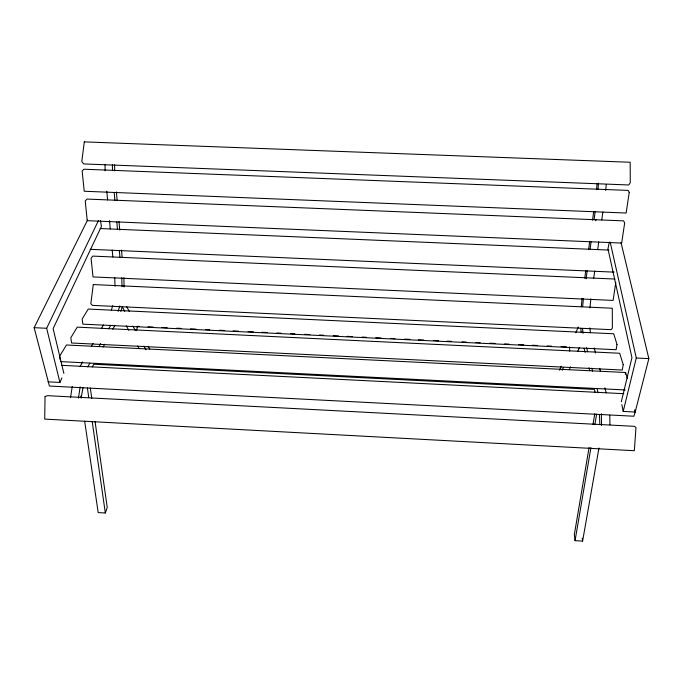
<?xml version="1.0" encoding="UTF-8"?>
<svg xmlns="http://www.w3.org/2000/svg" width="683" height="683" viewBox="0 0 683 683"><rect width="100%" height="100%" fill="white"/><g stroke="black" fill="none" stroke-linecap="round" stroke-linejoin="round"><path stroke-width="1.02" d="M595.824 220.754L595.892 219.747M581.327 306.787L582.053 298.317M582.642 306.607L583.427 298.599M589.95 307.965L590.838 298.932M596.541 189.609L597.096 183.42M597.992 189.174L598.539 183.129M605.701 190.489L606.256 184.436M584.742 278.254L585.732 270.861M588.567 249.747L589.702 241.304M592.528 220.182L593.664 211.739M586.091 278.809L587.184 270.741M590.078 249.269L591.111 241.603M594.065 219.67L595.124 211.781M615.793 282.378L613.103 300.418L93.008 276.922L91.087 258.234L92.811 256.099L593.715 278.118L594.697 271.074M597.668 249.594L598.726 241.919M601.757 219.986L623.596 220.874L624.672 222.948L621.667 243.071L87.236 220.677L85.221 200.956L87.014 199.069L601.757 219.986L602.85 212.097M78.443 398.078L80.167 386.851M81.166 397.643L82.993 387.816M70.52 397.66L72.27 386.441M136.702 330.333L137.36 326.303L139.494 326.406M589.087 447.433L574.309 534.721L575.06 540.671L582.608 541.115L598.957 447.997M593.006 424.297L594.782 413.778M575.06 540.671L590.932 447.57M594.859 424.561L596.643 414.103M625.269 374.284L625.594 372.5L66.447 344.983L59.6 356.287M609.33 242.038L607.955 248.817L631.937 357.679L621.291 401.792M621.035 242.619L648.85 358.609L635.19 412.037L623.195 411.422L636.283 357.994L610.184 242.166M120.848 311.508L122.274 306.821L124.793 311.38M118.099 311.431L119.79 305.899M111.312 310.176L112.755 305.566M634.857 409.928L635.19 412.037L633.85 416.229L49.424 386.04L34.15 327.678L87.561 220.028M84.649 421.18L98.19 512.583L105.336 513.001L107.222 507.367L95.091 421.787M47.972 381.84L59.933 382.454L61.905 377.938M559.497 370.16L561.195 366.259M575.795 332.741L578.288 327.02M562.203 370.263L563.475 367.386M569.28 369.699L570.595 366.831M577.605 351.557L579.363 347.732M59.933 382.454L46.657 328.284L98.472 220.489M92.307 366.959L93.784 364.227L594.415 389.387L595.141 392.315M103.116 347.058L104.636 344.249M112.763 329.283L114.795 325.543M87.791 366.908L89.823 363.211M99.146 346.272L100.657 343.523M108.734 328.856L110.748 325.193M80.048 366.523L82.652 361.905M91.496 346.204L93.05 343.429M101.374 328.651L103.457 324.954M100.119 228.532L608.946 250.072M90.173 249.312L614.111 272.133M593.715 278.118L614.948 279.048M148.006 326.815L153.333 327.072M161.845 327.481L167.173 327.729M176.752 328.19L181.012 328.395M190.591 328.856L195.91 329.112M205.498 329.573L209.749 329.769M219.337 330.231L224.656 330.487M233.176 330.896L238.495 331.153M248.074 331.614L253.402 331.861M261.913 332.271L267.241 332.527M276.82 332.988L281.08 333.193M290.659 333.654L294.919 333.859M304.498 334.311L309.826 334.568M319.405 335.029L323.665 335.233M333.244 335.695L338.563 335.951M347.084 336.352L352.402 336.608M361.981 337.069L366.242 337.274M375.829 337.735L381.148 337.991M390.727 338.444L394.987 338.648M404.567 339.109L409.894 339.366M418.406 339.775L423.733 340.032M433.312 340.484L438.631 340.74M447.152 341.15L451.412 341.355M462.058 341.867L466.31 342.072M475.897 342.524L480.149 342.729M489.737 343.19L495.055 343.447M504.635 343.908L508.895 344.112M518.474 344.565L523.801 344.821M532.313 345.231L537.641 345.487M547.22 345.948L551.48 346.153M561.059 346.605L566.386 346.862M34.15 327.678L46.657 328.284M636.283 357.994L648.85 358.609M60.445 361.606L625.133 389.959M61.572 365.337L623.852 393.69M126.218 325.757L128.822 330.341M137.659 345.94L139.221 348.697M132.852 325.962L135.371 330.521M143.976 346.11L146.017 349.807M126.679 306.624L129.224 311.311M148.262 346.383L149.748 349.124M625.594 372.5L627.464 378.604M594.201 347.937L595.567 353.051M599.665 368.368L600.485 371.432M604.848 387.782L606.214 392.887M586.577 347.638L587.619 351.736M591.802 368.137L592.588 371.211M597.036 388.678L598.052 392.648M584.102 348.236L585.126 352.326M588.968 367.65L589.736 370.715M63.869 373.43L53.12 328.617L101.451 226.346L100.384 220.532M634.78 410.107L635.19 412.037M621.863 404.678L623.195 411.422M59.745 357.175L60.164 359.83M80.91 395.969L81.226 398.069M87.39 387.961L88.747 397.421M92.214 421.59L105.336 513.001M90.301 387.97L91.795 398.539M582.206 538.136L582.608 541.115M599.452 414.496L599.836 424.741M589.856 327.891L590.419 332.723M582.539 328.506L583.069 333.338M580.772 328.292L581.199 332.211M114.735 277.443L115.009 286.279M106.796 191.197L107.598 199.897M109.502 220.592L110.27 228.959M112.217 250.063L112.857 256.979M121.762 277.759L122.018 286.604M116.4 191.914L117.143 200.384M119.004 221.548L119.747 230.017M121.506 250.123L122.155 257.534M114.189 192.452L114.881 200.196M116.81 221.941L117.459 229.266M119.329 250.371L119.943 257.295M569.579 347.015L569.673 351.182M609.765 415.247L609.953 424.8M105.011 164.347L105.148 170.741M112.396 164.629L112.499 169.965M601.347 413.753L601.552 425.424M114.59 164.808L114.693 170.852M123.922 277.639L124.033 286.962M45.035 396.618L44.719 419.106L634.336 450.712L635.975 427.524L634.464 426.329L47.358 395.662L45.035 396.618M84.291 141.885L81.798 161.529L83.608 163.929L628.821 184.965L630.255 182.626L630.178 162.255L84.291 141.885M93.281 284.563L90.83 303.773L92.487 305.378L611.114 329.667L612.369 328.147L612.284 308.229L93.281 284.563M629.239 192.333L626.149 213.028L84.222 191.249L82.148 170.989L83.983 169.222L628.129 190.395L629.239 192.333M617.014 344.531L616.109 349.722L82.882 324.152L82.165 319.046L88.209 309.058L613.718 333.782L617.014 344.531M623.212 364.722L622.247 370.024L71.595 342.994L70.81 337.778L77.256 327.14L619.694 353.256L623.212 364.722"/></g></svg>
